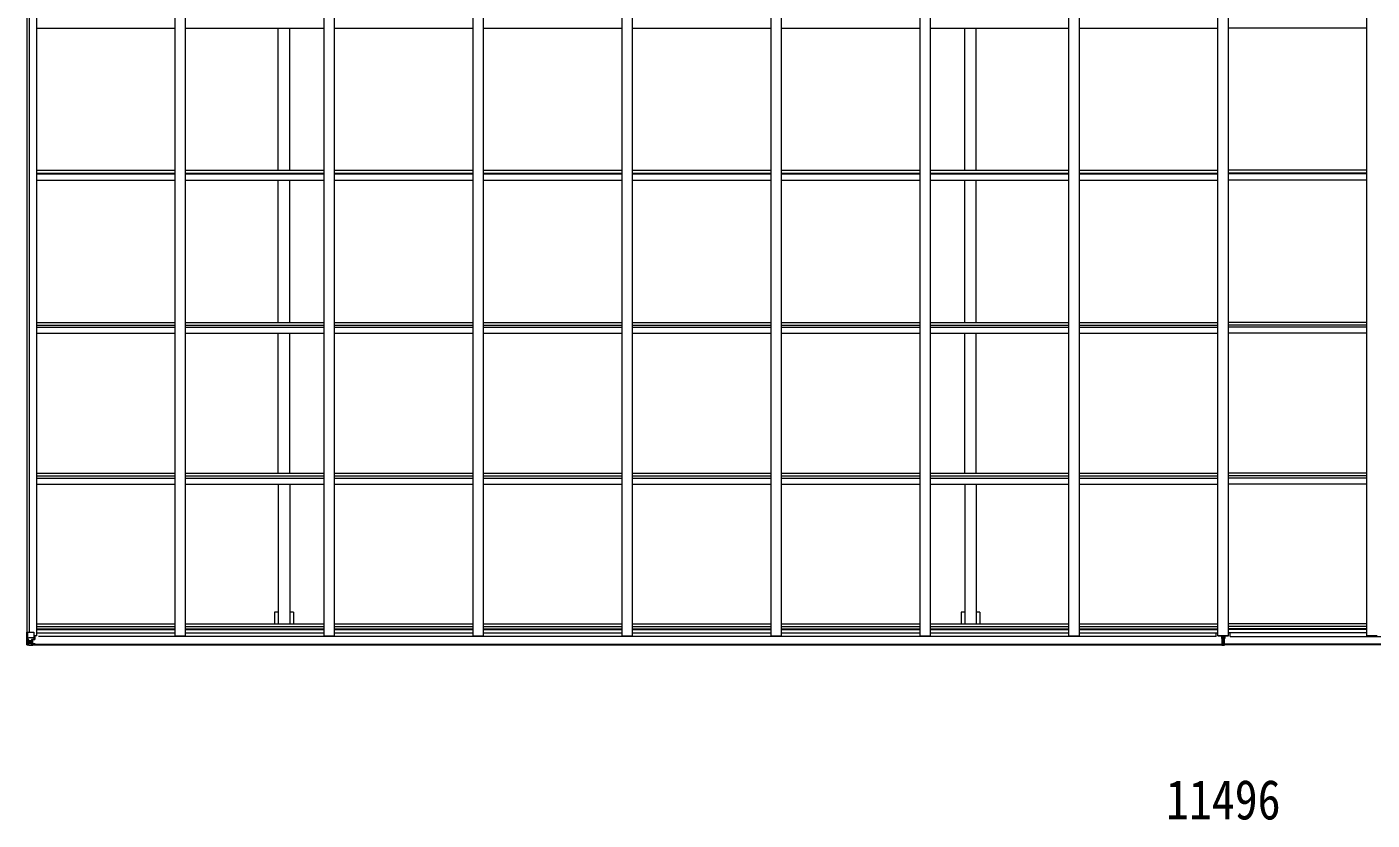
# Model space of a CAD drawing. Units: millimetres at full size, sheet at 1:40; details may follow other scales. Extents: x -11181 to 11305, y -7804 to 7716.
# Drawn here: x -1294 to 5172, y 233 to 4045 of the extents above; entities that cross this region are included whole.
import ezdxf
from ezdxf.enums import TextEntityAlignment as Align

# ---------------------------------------------------------------- set-up
doc = ezdxf.new("R2010")
doc.units = ezdxf.units.MM
doc.header["$LTSCALE"] = 40
for name, color, linetype, lineweight in [('0-1_本体', 4, 'Continuous', 9), ('0-2_部品', 7, 'Continuous', 9), ('0-A_寸法', 6, 'Continuous', 9)]:
    doc.layers.add(name, color=color, linetype=linetype, lineweight=lineweight)
doc.styles.add('ＭＳ ゴシック', font='')
doc.styles.get('ＭＳ ゴシック').set_extended_font_data('MS Gothic')

msp = doc.modelspace()

# ---------------------------------------------------------------- linework, layer by layer
at = {"layer": '0-1_本体'}
for p, q in [((-1291.57, 1136.26), (-1291.57, 6998.07)), ((-1281.74, 1136.26), (-1281.74, 6998.07)), ((-1246.57, 1117.8), (-1246.57, 7016.53)), ((-580.57, 1117.8), (-580.57, 7016.53)), ((-530.57, 1117.8), (-530.57, 7016.53)), ((135.43, 1117.8), (135.43, 7016.53)), ((185.43, 1117.8), (185.43, 7016.53)), ((851.43, 1117.8), (851.43, 7016.53)), ((901.43, 1117.8), (901.43, 7016.53)), ((1567.43, 1117.8), (1567.43, 7016.53)), ((1617.43, 1117.8), (1617.43, 7016.53)), ((2283.43, 1117.8), (2283.43, 7016.53)), ((2333.43, 1117.8), (2333.43, 7016.53)), ((2999.43, 1117.8), (2999.43, 7016.53)), ((3049.43, 1117.8), (3049.43, 7016.53)), ((3715.43, 1117.8), (3715.43, 7016.53)), ((3765.43, 1117.8), (3765.43, 7016.53)), ((4431.43, 1117.8), (4431.43, 7016.53)), ((4481.43, 1117.8), (4481.43, 7016.53)), ((5147.43, 1117.8), (5147.43, 7016.53)), ((-1246.57, 4039.16), (-580.57, 4039.16)), ((-530.57, 4039.16), (135.43, 4039.16)), ((-85.07, 3355.56), (-85.07, 4039.16)), ((-30.07, 3355.56), (-30.07, 4039.16)), ((185.43, 4039.16), (851.43, 4039.16)), ((901.43, 4039.16), (1567.43, 4039.16)), ((1617.43, 4039.16), (2283.43, 4039.16)), ((2333.43, 4039.16), (2999.43, 4039.16)), ((3049.43, 4039.16), (3715.43, 4039.16)), ((3214.93, 3355.56), (3214.93, 4039.16)), ((3269.93, 3355.56), (3269.93, 4039.16)), ((3765.43, 4039.16), (4431.43, 4039.16)), ((5147.43, 4039.16), (4481.43, 4039.16)), ((-1246.57, 3355.56), (-580.57, 3355.56)), ((-1246.57, 3342.54), (-580.57, 3342.54)), ((-1246.57, 3337.97), (-580.57, 3337.97)), ((-1246.57, 3308.24), (-580.57, 3308.24)), ((-530.57, 3355.56), (135.43, 3355.56)), ((-530.57, 3342.54), (135.43, 3342.54)), ((-530.57, 3337.97), (135.43, 3337.97)), ((-530.57, 3308.24), (135.43, 3308.24)), ((-85.07, 2623.89), (-85.07, 3308.24)), ((-30.07, 2623.89), (-30.07, 3308.24)), ((185.43, 3355.56), (851.43, 3355.56)), ((185.43, 3342.54), (851.43, 3342.54)), ((185.43, 3337.97), (851.43, 3337.97)), ((185.43, 3308.24), (851.43, 3308.24)), ((901.43, 3355.56), (1567.43, 3355.56)), ((901.43, 3342.54), (1567.43, 3342.54)), ((901.43, 3337.97), (1567.43, 3337.97)), ((901.43, 3308.24), (1567.43, 3308.24)), ((1617.43, 3355.56), (2283.43, 3355.56)), ((1617.43, 3342.54), (2283.43, 3342.54)), ((1617.43, 3337.97), (2283.43, 3337.97)), ((1617.43, 3308.24), (2283.43, 3308.24)), ((2333.43, 3355.56), (2999.43, 3355.56)), ((2333.43, 3342.54), (2999.43, 3342.54)), ((2333.43, 3337.97), (2999.43, 3337.97)), ((2333.43, 3308.24), (2999.43, 3308.24)), ((3049.43, 3355.56), (3715.43, 3355.56)), ((3049.43, 3342.54), (3715.43, 3342.54)), ((3049.43, 3337.97), (3715.43, 3337.97)), ((3049.43, 3308.24), (3715.43, 3308.24)), ((3214.93, 2623.89), (3214.93, 3308.24)), ((3269.93, 2623.89), (3269.93, 3308.24)), ((3765.43, 3355.56), (4431.43, 3355.56)), ((3765.43, 3342.54), (4431.43, 3342.54)), ((3765.43, 3337.97), (4431.43, 3337.97)), ((3765.43, 3308.24), (4431.43, 3308.24)), ((5147.43, 3355.56), (4481.43, 3355.56)), ((5147.43, 3342.54), (4481.43, 3342.54)), ((5147.43, 3337.97), (4481.43, 3337.97)), ((5147.43, 3308.24), (4481.43, 3308.24)), ((-1246.58, 2610.98), (-580.57, 2610.98)), ((-1246.57, 2623.89), (-580.57, 2623.89)), ((-1246.57, 2601.9), (-580.57, 2601.9)), ((-530.58, 2610.98), (135.42, 2610.98)), ((-530.57, 2623.89), (135.43, 2623.89)), ((-530.57, 2601.9), (135.43, 2601.9)), ((185.42, 2610.98), (851.42, 2610.98)), ((185.43, 2623.89), (851.43, 2623.89)), ((185.43, 2601.9), (851.43, 2601.9)), ((901.42, 2610.98), (1567.42, 2610.98)), ((901.43, 2623.89), (1567.43, 2623.89)), ((901.43, 2601.9), (1567.43, 2601.9)), ((1617.43, 2623.89), (2283.43, 2623.89)), ((1617.43, 2610.98), (2283.43, 2610.98)), ((1617.43, 2601.9), (2283.43, 2601.9)), ((2333.43, 2623.89), (2999.43, 2623.89)), ((2333.43, 2610.98), (2999.43, 2610.98)), ((2333.43, 2601.9), (2999.43, 2601.9)), ((3049.42, 2610.98), (3715.42, 2610.98)), ((3049.43, 2623.89), (3715.43, 2623.89)), ((3049.43, 2601.9), (3715.43, 2601.9)), ((3765.43, 2623.89), (4431.43, 2623.89)), ((3765.43, 2610.98), (4431.42, 2610.98)), ((3765.43, 2601.9), (4431.43, 2601.9)), ((5147.43, 2623.89), (4481.43, 2623.89)), ((5147.43, 2601.9), (4481.43, 2601.9)), ((5147.43, 2610.98), (4481.45, 2610.98)), ((-1246.57, 2572.76), (-580.57, 2572.76)), ((-530.57, 2572.76), (135.43, 2572.76)), ((-85.07, 1899.33), (-85.07, 2572.76)), ((-30.07, 1899.33), (-30.07, 2572.76)), ((185.43, 2572.76), (851.43, 2572.76)), ((901.43, 2572.76), (1567.43, 2572.76)), ((1617.43, 2572.76), (2283.43, 2572.76)), ((2333.43, 2572.76), (2999.43, 2572.76)), ((3049.43, 2572.76), (3715.43, 2572.76)), ((3214.93, 1899.33), (3214.93, 2572.76)), ((3269.93, 1899.33), (3269.93, 2572.76)), ((3765.43, 2572.76), (4431.43, 2572.76)), ((5147.43, 2572.76), (4481.43, 2572.76)), ((-1246.57, 1899.33), (-580.57, 1899.33)), ((-1246.57, 1886.5), (-580.57, 1886.5)), ((-1246.57, 1876.34), (-580.57, 1876.34)), ((-530.57, 1899.33), (135.43, 1899.33)), ((-530.57, 1886.5), (135.43, 1886.5)), ((-530.57, 1876.34), (135.43, 1876.34)), ((185.43, 1899.33), (851.43, 1899.33)), ((185.43, 1886.5), (851.43, 1886.5)), ((185.43, 1876.34), (851.43, 1876.34)), ((901.43, 1899.33), (1567.43, 1899.33)), ((901.43, 1886.5), (1567.43, 1886.5)), ((901.43, 1876.34), (1567.43, 1876.34)), ((1617.43, 1899.33), (2283.43, 1899.33)), ((1617.43, 1886.5), (2283.43, 1886.5)), ((1617.43, 1876.34), (2283.43, 1876.34)), ((2333.43, 1899.33), (2999.43, 1899.33)), ((2333.43, 1886.5), (2999.43, 1886.5)), ((2333.43, 1876.34), (2999.43, 1876.34)), ((3049.43, 1899.33), (3715.43, 1899.33)), ((3049.43, 1886.5), (3715.43, 1886.5)), ((3049.43, 1876.34), (3715.43, 1876.34)), ((3765.43, 1899.33), (4431.43, 1899.33)), ((3765.43, 1886.5), (4431.43, 1886.5)), ((3765.43, 1876.34), (4431.43, 1876.34)), ((5147.43, 1899.33), (4481.43, 1899.33)), ((5147.43, 1886.5), (4481.43, 1886.5)), ((5147.43, 1876.34), (4481.43, 1876.34)), ((-1246.57, 1847.38), (-580.57, 1847.38)), ((-530.57, 1847.38), (135.43, 1847.38)), ((-85.07, 1847.38), (-85.07, 1176.66)), ((-30.07, 1847.38), (-30.07, 1176.66)), ((185.43, 1847.38), (851.43, 1847.38)), ((901.43, 1847.38), (1567.43, 1847.38)), ((1617.43, 1847.38), (2283.43, 1847.38)), ((2333.43, 1847.38), (2999.43, 1847.38)), ((3049.43, 1847.38), (3715.43, 1847.38)), ((3214.93, 1847.38), (3214.93, 1176.66)), ((3269.93, 1847.38), (3269.93, 1176.66)), ((3765.43, 1847.38), (4431.43, 1847.38)), ((5147.43, 1847.38), (4481.43, 1847.38)), ((-12.37, 1231.5), (-30.07, 1231.5)), ((-12.37, 1231.5), (-12.37, 1176.66)), ((3287.63, 1231.5), (3269.93, 1231.5)), ((3287.63, 1231.5), (3287.63, 1176.66)), ((-1246.57, 1176.66), (-580.57, 1176.66)), ((-530.57, 1176.66), (135.43, 1176.66)), ((185.43, 1176.66), (851.43, 1176.66)), ((901.43, 1176.66), (1567.43, 1176.66)), ((1617.43, 1176.66), (2283.43, 1176.66)), ((2333.43, 1176.66), (2999.43, 1176.66)), ((3049.43, 1176.66), (3715.43, 1176.66)), ((3765.43, 1176.66), (4431.43, 1176.66)), ((5147.43, 1176.66), (4481.43, 1176.66)), ((-1246.57, 1117.8), (-1259.57, 1117.8)), ((-1246.57, 1163.84), (-580.57, 1163.84)), ((-1246.57, 1152.49), (-580.57, 1152.49)), ((-1246.57, 1148.7), (-580.57, 1148.7)), ((-1246.57, 1132.75), (-580.57, 1132.75)), ((4422.43, 1114.47), (-1237.57, 1114.47)), ((-580.57, 1117.8), (-530.57, 1117.8)), ((-530.57, 1163.84), (135.43, 1163.84)), ((-530.57, 1152.49), (135.43, 1152.49)), ((-530.57, 1148.7), (135.43, 1148.7)), ((-530.57, 1132.75), (135.43, 1132.75)), ((135.43, 1117.8), (185.43, 1117.8)), ((185.43, 1163.84), (851.43, 1163.84)), ((185.43, 1152.49), (851.43, 1152.49)), ((185.43, 1148.7), (851.43, 1148.7)), ((185.43, 1132.75), (851.43, 1132.75)), ((851.43, 1117.8), (901.43, 1117.8)), ((901.43, 1163.84), (1567.43, 1163.84)), ((901.43, 1152.49), (1567.43, 1152.49)), ((901.43, 1148.7), (1567.43, 1148.7)), ((901.43, 1132.75), (1567.43, 1132.75)), ((1567.43, 1117.8), (1617.43, 1117.8)), ((1617.43, 1163.84), (2283.43, 1163.84)), ((1617.43, 1152.49), (2283.43, 1152.49)), ((1617.43, 1148.7), (2283.43, 1148.7)), ((1617.43, 1132.75), (2283.43, 1132.75)), ((2283.43, 1117.8), (2333.43, 1117.8)), ((2333.43, 1163.84), (2999.43, 1163.84)), ((2333.43, 1152.49), (2999.43, 1152.49)), ((2333.43, 1148.7), (2999.43, 1148.7)), ((2333.43, 1132.75), (2999.43, 1132.75)), ((2999.43, 1117.8), (3049.43, 1117.8)), ((3049.43, 1163.84), (3715.43, 1163.84)), ((3049.43, 1152.49), (3715.43, 1152.49)), ((3049.43, 1148.7), (3715.43, 1148.7)), ((3049.43, 1132.75), (3715.43, 1132.75)), ((3715.43, 1117.8), (3765.43, 1117.8)), ((3765.43, 1163.84), (4431.43, 1163.84)), ((3765.43, 1152.49), (4431.43, 1152.49)), ((3765.43, 1148.7), (4431.43, 1148.7)), ((3765.43, 1132.75), (4431.43, 1132.75)), ((4422.43, 1114.47), (4422.43, 1132.75)), ((4431.43, 1117.8), (4481.43, 1117.8)), ((4481.43, 1117.8), (4431.43, 1117.8)), ((5147.43, 1163.84), (4481.43, 1163.84)), ((5147.43, 1152.49), (4481.43, 1152.49)), ((5147.43, 1148.7), (4481.43, 1148.7)), ((5147.43, 1132.75), (4481.43, 1132.75)), ((4490.43, 1114.47), (4490.43, 1132.75)), ((4490.43, 1114.47), (10150.43, 1114.47)), ((5197.43, 1117.8), (5147.43, 1117.8)), ((-1270.07, 1077.92), (4449.93, 1077.92)), ((-1270.07, 1075.5), (4449.93, 1075.5)), ((10182.93, 1077.92), (4462.93, 1077.92)), ((10182.93, 1075.5), (4462.93, 1075.5))]:
    msp.add_line(p, q, dxfattribs=at)
for points in [[(-85.07, 1231.5), (-102.77, 1231.5), (-102.77, 1176.66)], [(3214.93, 1231.5), (3197.23, 1231.5), (3197.23, 1176.66)]]:
    msp.add_lwpolyline(points, dxfattribs=at)
at = {"layer": '0-2_部品'}
for p, q in [((-1290.72, 1136.26), (-1260.57, 1136.26)), ((-1290.72, 1136.26), (-1290.72, 1075.68)), ((-1290.18, 1109.38), (-1283.57, 1109.6)), ((-1290.18, 1109.38), (-1286.04, 1097.3)), ((-1283.57, 1109.6), (-1259.57, 1109.6)), ((-1271.57, 1099.36), (-1271.57, 1073.26)), ((-1260.39, 1101.91), (-1270.74, 1100.25)), ((-1270.74, 1099.62), (-1260.39, 1101.27)), ((-1270.74, 1100.25), (-1270.74, 1099.62)), ((-1266.07, 1100.37), (-1266.07, 1080.4)), ((-1260.39, 1101.27), (-1260.39, 1101.91)), ((-1260.12, 1101.35), (-1256.07, 1101.39)), ((-1259.57, 1135.26), (-1259.57, 1102.17)), ((-1255.07, 1113.26), (-1259.57, 1113.26)), ((-1256.07, 1103.12), (-1255.07, 1103.11)), ((-1255.07, 1101.39), (-1256.07, 1101.39)), ((-1255.07, 1117.8), (-1255.07, 1101.39)), ((4447.93, 1117.8), (4447.93, 1106.91)), ((4447.93, 1106.41), (4454.93, 1106.47)), ((4447.93, 1105.03), (4454.93, 1104.97)), ((4450.93, 1105.01), (4450.93, 1093.14)), ((4454.93, 1113.97), (4454.93, 1117.8)), ((4454.93, 1113.97), (4457.93, 1113.97)), ((4454.93, 1113.97), (4454.93, 1106.9)), ((4454.93, 1106.9), (4457.93, 1106.9)), ((4454.93, 1106.9), (4454.93, 1097.26)), ((4457.93, 1113.97), (4457.93, 1117.8)), ((4457.93, 1113.97), (4457.93, 1106.9)), ((4457.93, 1106.9), (4457.93, 1097.26)), ((4464.93, 1105.53), (4457.93, 1105.47)), ((4461.93, 1105.01), (4461.93, 1093.17)), ((4464.93, 1117.8), (4464.93, 1106.91)), ((4464.93, 1106.41), (4464.93, 1105.53)), ((-1293.57, 1075.55), (-1293.57, 1075.59)), ((-1292.63, 1074.6), (-1292.63, 1074.56)), ((-1292.63, 1074.55), (-1292.63, 1074.55)), ((-1283.66, 1074.17), (-1291.58, 1074.64)), ((-1290.72, 1075.61), (-1290.72, 1075.68)), ((-1286.76, 1079.05), (-1289.49, 1075.39)), ((-1283.57, 1096.06), (-1285.9, 1096.03)), ((-1285.9, 1096.03), (-1285.9, 1082.56)), ((-1285.9, 1082.56), (-1283.57, 1082.5)), ((-1283.57, 1096.06), (-1271.57, 1096.06)), ((-1283.57, 1096.06), (-1283.57, 1096.06)), ((-1283.57, 1082.51), (-1271.57, 1082.51)), ((-1271.57, 1073.38), (-1283.57, 1074.16)), ((-1278.09, 1089.7), (-1278.09, 1090.66)), ((-1272.57, 1082.51), (-1271.57, 1082.51)), ((-1270.07, 1096.06), (-1271.57, 1096.06)), ((-1270.07, 1082.51), (-1271.57, 1082.51)), ((-1270.07, 1078.97), (-1271.57, 1078.97)), ((-1271.57, 1074.15), (-1265.07, 1073.75)), ((-1265.07, 1072.87), (-1271.57, 1073.26)), ((-1266.07, 1092.47), (-1270.07, 1092.47)), ((-1266.07, 1084.26), (-1270.07, 1084.26)), ((-1269.57, 1079.33), (-1270.07, 1079.33)), ((-1265.07, 1074.68), (-1270.07, 1074.76)), ((-1269.96, 1080.63), (-1266.07, 1080.63)), ((-1269.57, 1080.42), (-1269.57, 1080.26)), ((-1269.57, 1080.26), (-1269.57, 1080.26)), ((-1259.57, 1080.17), (-1269.57, 1080.26)), ((-1269.57, 1078.3), (-1269.57, 1080.26)), ((-1261.57, 1078.33), (-1269.57, 1078.33)), ((-1261.57, 1078.3), (-1269.57, 1078.3)), ((-1265.07, 1074.68), (-1265.07, 1075.5)), ((-1265.07, 1074.27), (-1265.07, 1074.68)), ((-1265.07, 1074.27), (-1265.07, 1073.75)), ((-1265.07, 1073.75), (-1265.07, 1072.87)), ((-1260.07, 1075.06), (-1260.07, 1075.5)), ((-1259.77, 1075.06), (-1260.07, 1075.06)), ((-1259.77, 1075.06), (-1258.08, 1075.5)), ((-1259.57, 1080.17), (-1259.57, 1078.56)), ((-1259.57, 1078.56), (-1254.57, 1078.56)), ((-1254.57, 1077.92), (-1254.57, 1078.56)), ((-1254.57, 1078.56), (-1253.57, 1078.56)), ((-1253.57, 1080.25), (-1253.57, 1080.13)), ((-1253.57, 1078.56), (-1253.57, 1080.13)), ((-1253.57, 1078.56), (-1253.57, 1077.92)), ((4449.93, 1078.47), (4449.93, 1076.97)), ((4454.93, 1076.67), (4449.93, 1076.97)), ((4449.93, 1076.97), (4449.93, 1073.97)), ((4449.93, 1073.97), (4454.78, 1073.68)), ((4450.93, 1093.14), (4454.93, 1093.17)), ((4450.93, 1093.14), (4450.93, 1084.9)), ((4450.93, 1084.9), (4454.93, 1084.97)), ((4450.93, 1084.9), (4450.93, 1081.3)), ((4450.93, 1081.3), (4454.93, 1081.37)), ((4450.93, 1081.3), (4450.93, 1079.47)), ((4450.93, 1079.47), (4454.93, 1079.47)), ((4454.78, 1073.68), (4456.43, 1073.57)), ((4454.93, 1097.26), (4457.93, 1097.26)), ((4454.93, 1097.26), (4454.93, 1090.19)), ((4454.93, 1090.19), (4457.93, 1090.19)), ((4454.93, 1079.47), (4454.93, 1090.19)), ((4454.93, 1079.47), (4454.93, 1076.67)), ((4456.43, 1076.58), (4454.93, 1076.67)), ((4462.93, 1076.98), (4456.43, 1076.58)), ((4456.43, 1073.57), (4456.43, 1076.58)), ((4457.93, 1097.26), (4457.93, 1090.19)), ((4457.93, 1079.47), (4457.93, 1090.19)), ((4457.93, 1081.37), (4461.93, 1081.37)), ((4457.93, 1079.47), (4461.93, 1079.47)), ((4461.93, 1081.37), (4461.93, 1079.47)), ((4462.93, 1078.47), (4462.93, 1076.98))]:
    msp.add_line(p, q, dxfattribs=at)
for points in [[(-1293.57, 1075.59), (-1293.57, 1136.26), (-1290.72, 1136.26)], [(-1265.07, 1074.27), (-1270.07, 1074.27), (-1270.07, 1099.73)], [(-1256.07, 1101.39), (-1256.07, 1103.12), (-1259.57, 1103.14)], [(4454.93, 1106.97), (4447.93, 1106.91), (4447.93, 1106.41), (4447.93, 1105.53)], [(4454.93, 1105.47), (4447.93, 1105.53), (4447.93, 1105.03)], [(4457.93, 1106.47), (4464.93, 1106.41), (4464.93, 1106.91), (4457.93, 1106.97)], [(4457.93, 1104.97), (4464.93, 1105.03), (4464.93, 1105.53)], [(-1292.63, 1074.55), (-1283.57, 1074), (-1271.57, 1073.26)], [(-1280.01, 1088.74), (-1280.97, 1088.74), (-1280.97, 1087.78), (-1280.01, 1087.78)], [(-1278.09, 1090.66), (-1279.05, 1090.66), (-1279.05, 1089.7)], [(-1279.05, 1086.82), (-1279.05, 1085.86), (-1278.09, 1085.86), (-1278.09, 1086.82)], [(-1277.13, 1087.78), (-1276.17, 1087.78), (-1276.17, 1088.74), (-1277.13, 1088.74)], [(-1254.57, 1080.29), (-1269.57, 1080.42), (-1269.57, 1080.42)], [(-1269.57, 1079.33), (-1261.57, 1079.33), (-1261.57, 1077.92)], [(-1259.57, 1080.17), (-1259.57, 1080.18), (-1253.57, 1080.13)], [(4456.43, 1073.57), (4462.93, 1073.97), (4462.93, 1076.98)], [(4457.93, 1093.17), (4461.93, 1093.17), (4461.93, 1084.97)], [(4457.93, 1084.97), (4461.93, 1084.97), (4461.93, 1081.37)]]:
    msp.add_lwpolyline(points, dxfattribs=at)
msp.add_circle((-1278.57, 1088.26), 5.3, dxfattribs=at)
for centre, radius, start, end in [((-1270.63, 1099.32), 0.937, 96.73234, 177.67791), ((-1270.63, 1098.69), 0.937, 96.73234, 177.67791), ((-1260.57, 1135.26), 1, 0, 90), ((-1260.5, 1102.84), 0.937, 276.73234, 357.67791), ((-1260.5, 1102.2), 0.937, 276.73234, 357.67791), ((-1292.57, 1075.59), 0.999, 180.04917, 266.5576), ((-1292.57, 1075.56), 0.999, 180.04917, 266.5576), ((-1292.57, 1075.55), 1, 179.99921, 266.49983), ((-1291.41, 1061.94), 12.7, 84.89689, 90.75534), ((-1289.44, 1075.56), 1.28, 177.54105, 228.82169), ((-1280.01, 1089.7), 0.96, 270, 0), ((-1280.01, 1086.82), 0.96, 0, 90), ((-1277.13, 1089.7), 0.96, 180, 270), ((-1277.13, 1086.82), 0.96, 90, 180), ((-1269.56, 1080.94), 0.513, 178.95293, 268.11972), ((-1269.57, 1080.76), 0.5, 179.95536, 269.47105), ((-1269.57, 1077.83), 0.5, 89.99891, 179.99891), ((-1269.57, 1077.8), 0.5, 90.00309, 180.00198), ((-1254.43, 1072.6), 7.69, 83.56574, 91.03001), ((4450.93, 1078.47), 1, 90, 180), ((4461.93, 1078.47), 1, 0, 90)]:
    msp.add_arc(centre, radius, start, end, dxfattribs=at)
for centre, major_axis, ratio, start_param, end_param in [((-1289.46, 1107.03), (0.85, -2.32), 0.403757, 3.0087805, 3.9744392), ((-1290.63, 1074.47), (2, -0.12), 0.060933, 2.0712557, 3.1453404), ((-1091.63, 1062.24), (201, -12.36), 0.060933, 3.1453404, 3.145839), ((-1290.44, 1077.57), (-0.02, -3), 0.466854, 0.125683, 0.7596956), ((-1288.77, 1082.64), (0.03, -5), 0.573921, 0.7672717, 1.551125), ((-1287.3, 1096.01), (0, -3), 0.468246, 1.5772882, 2.0127935), ((-1365.32, 1082.51), (81.75, 0), 0.061163, 6.2824128, 6.2831853), ((4454.96, 1076.67), (0.18, 2.99), 0.008711, 1.5718618, 3.1415927), ((4283.06, 1087.18), (171.87, -10.52), 0.017422, 0.0000005, 0.0010659)]:
    msp.add_ellipse(centre, major_axis=major_axis, ratio=ratio, start_param=start_param, end_param=end_param, dxfattribs=at)

# ---------------------------------------------------------------- texts
at = {"layer": '0-A_寸法', "color": 7, "style": 'ＭＳ ゴシック', "width": 0.85}
msp.add_text('11496', height=190.6, dxfattribs=at).set_placement((4181.43, 178.75), align=Align.BOTTOM_LEFT)

doc.saveas('drawing.dxf')
